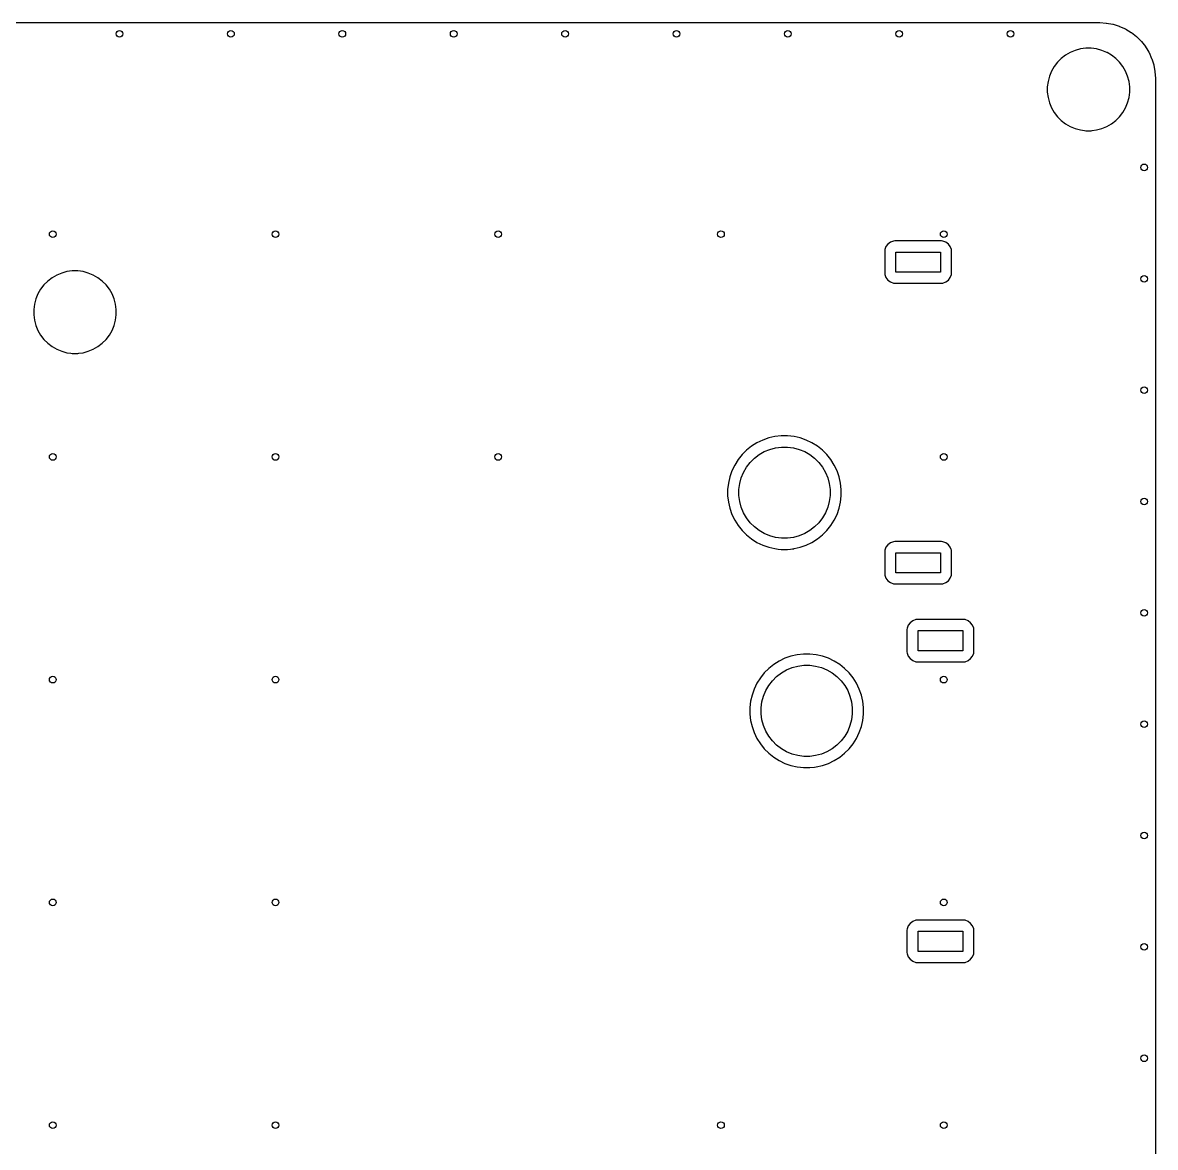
# Model space of a CAD drawing. Extents: x 0.5 to 99.5, y -99.5 to -0.5.
# Drawn here: x 48.6 to 99.5, y -51 to -0.5 of the extents above; entities that cross this region are included whole.
import ezdxf

# ---------------------------------------------------------------- set-up
doc = ezdxf.new("R2010")
doc.units = 0
doc.layers.add('BLACK', color=7, linetype='CONTINUOUS')

msp = doc.modelspace()

# ---------------------------------------------------------------- linework, layer by layer
at = {"layer": 'BLACK', "linetype": 'CONTINUOUS'}
for p, q in [((3.065892, -0.5005), (96.934108, -0.5005)), ((96.934108, -0.5005), (96.996249, -0.5005)), ((96.996249, -0.5005), (97.003736, -0.500726)), ((97.003736, -0.500726), (97.293796, -0.518271)), ((97.293796, -0.518271), (97.308659, -0.520076)), ((97.308659, -0.520076), (97.590798, -0.57178)), ((97.590798, -0.57178), (97.605335, -0.575363)), ((97.605335, -0.575363), (97.879172, -0.660695)), ((97.879172, -0.660695), (97.893163, -0.666)), ((97.893163, -0.666), (98.154743, -0.783727)), ((98.154743, -0.783727), (98.167989, -0.79068)), ((98.167989, -0.79068), (98.413465, -0.939075)), ((98.413465, -0.939075), (98.425776, -0.947573)), ((98.425776, -0.947573), (98.651573, -1.124473)), ((98.651573, -1.124473), (98.662781, -1.134403)), ((98.662781, -1.134403), (98.865596, -1.337218)), ((98.865596, -1.337218), (98.875526, -1.348426)), ((98.875526, -1.348426), (98.995481, -1.501538)), ((98.995481, -1.501538), (99.052422, -1.574217)), ((95.469706, -1.958067), (95.277263, -2.105733)), ((95.679785, -1.836777), (95.469706, -1.958067)), ((95.679794, -1.836773), (95.679785, -1.836777)), ((95.903895, -1.743947), (95.679794, -1.836773)), ((96.138214, -1.681161), (95.903895, -1.743947)), ((96.378711, -1.6495), (96.138214, -1.681161)), ((96.378712, -1.6495), (96.378711, -1.6495)), ((96.621288, -1.6495), (96.378712, -1.6495)), ((96.621289, -1.6495), (96.621288, -1.6495)), ((96.861785, -1.681161), (96.621289, -1.6495)), ((97.096104, -1.743947), (96.861785, -1.681161)), ((97.320205, -1.836773), (97.096104, -1.743947)), ((97.320214, -1.836777), (97.320205, -1.836773)), ((97.334912, -1.845263), (97.320214, -1.836777)), ((97.530289, -1.958064), (97.334912, -1.845263)), ((97.530292, -1.958066), (97.530289, -1.958064)), ((97.530293, -1.958067), (97.530292, -1.958066)), ((97.722736, -2.105733), (97.530293, -1.958067)), ((99.052422, -1.574217), (99.060926, -1.586537)), ((99.060926, -1.586537), (99.118128, -1.681161)), ((99.118128, -1.681161), (99.209316, -1.832004)), ((99.209316, -1.832004), (99.216275, -1.845263)), ((99.216275, -1.845263), (99.333997, -2.106831)), ((94.958067, -2.469706), (94.836777, -2.679785)), ((95.105733, -2.277263), (94.958067, -2.469706)), ((95.105739, -2.277256), (95.105733, -2.277263)), ((95.277256, -2.105739), (95.105739, -2.277256)), ((95.277263, -2.105733), (95.277256, -2.105739)), ((97.722743, -2.105739), (97.722736, -2.105733)), ((97.89426, -2.277256), (97.722743, -2.105739)), ((97.894265, -2.277262), (97.89426, -2.277256)), ((98.041936, -2.469711), (97.894265, -2.277262)), ((98.163224, -2.679788), (98.041936, -2.469711)), ((99.333997, -2.106831), (99.339306, -2.120832)), ((99.339306, -2.120832), (99.424635, -2.394663)), ((99.424635, -2.394663), (99.428219, -2.409201)), ((99.428219, -2.409201), (99.479923, -2.69134)), ((94.743947, -2.903895), (94.681161, -3.138214)), ((94.836773, -2.679794), (94.743947, -2.903895)), ((94.836777, -2.679785), (94.836773, -2.679794)), ((98.256054, -2.9039), (98.163224, -2.679788)), ((98.318838, -3.138211), (98.256054, -2.9039)), ((99.479923, -2.69134), (99.481728, -2.706205)), ((99.481728, -2.706205), (99.499274, -2.996263)), ((99.499274, -2.996263), (99.4995, -3.00375)), ((99.4995, -3.00375), (99.4995, -70.633671)), ((94.681161, -3.138214), (94.6495, -3.378711)), ((94.6495, -3.378711), (94.6495, -3.621288)), ((98.3505, -3.378712), (98.318838, -3.138211)), ((98.3505, -3.621288), (98.3505, -3.378712)), ((94.6495, -3.621288), (94.681161, -3.861785)), ((94.681161, -3.861785), (94.743947, -4.096104)), ((98.256054, -4.0961), (98.318838, -3.861789)), ((98.318838, -3.861789), (98.3505, -3.621288)), ((94.743947, -4.096104), (94.836773, -4.320205)), ((94.836773, -4.320205), (94.836776, -4.320212)), ((94.836776, -4.320212), (94.958064, -4.530289)), ((94.958064, -4.530289), (94.958066, -4.530292)), ((94.958066, -4.530292), (94.958067, -4.530293)), ((94.958067, -4.530293), (95.105733, -4.722736)), ((97.894265, -4.722738), (98.041936, -4.530289)), ((98.041936, -4.530289), (98.163224, -4.320212)), ((98.163224, -4.320212), (98.256054, -4.0961)), ((95.105733, -4.722736), (95.105739, -4.722743)), ((95.105739, -4.722743), (95.277256, -4.89426)), ((95.277256, -4.89426), (95.277262, -4.894265)), ((95.277262, -4.894265), (95.469711, -5.041936)), ((95.469711, -5.041936), (95.679788, -5.163224)), ((97.320212, -5.163224), (97.530289, -5.041936)), ((97.530289, -5.041936), (97.722738, -4.894265)), ((97.722738, -4.894265), (97.894265, -4.722738)), ((95.679788, -5.163224), (95.9039, -5.256054)), ((95.9039, -5.256054), (96.138211, -5.318838)), ((96.138211, -5.318838), (96.318586, -5.342584)), ((96.318586, -5.342584), (96.378711, -5.3505)), ((96.378711, -5.3505), (96.378712, -5.3505)), ((96.378712, -5.3505), (96.621289, -5.3505)), ((96.621289, -5.3505), (96.669388, -5.344167)), ((96.669388, -5.344167), (96.861789, -5.318838)), ((96.861789, -5.318838), (97.0961, -5.256054)), ((97.0961, -5.256054), (97.320212, -5.163224)), ((87.406202, -10.557671), (87.355908, -10.692517)), ((87.406206, -10.557664), (87.406202, -10.557671)), ((87.492452, -10.442455), (87.406206, -10.557664)), ((87.492455, -10.442452), (87.492452, -10.442455)), ((87.607664, -10.356206), (87.492455, -10.442452)), ((87.607671, -10.356202), (87.607664, -10.356206)), ((87.742516, -10.305908), (87.607671, -10.356202)), ((87.802123, -10.299501), (87.742516, -10.305908)), ((87.802129, -10.2995), (87.802123, -10.299501)), ((89.897864, -10.2995), (87.802129, -10.2995)), ((89.897873, -10.2995), (89.897864, -10.2995)), ((89.897881, -10.2995), (89.897873, -10.2995)), ((89.897883, -10.299501), (89.897881, -10.2995)), ((89.957483, -10.305908), (89.897883, -10.299501)), ((90.092328, -10.356202), (89.957482, -10.305908)), ((89.957482, -10.305908), (89.957483, -10.305908)), ((90.092335, -10.356206), (90.092328, -10.356202)), ((90.207544, -10.442452), (90.092335, -10.356206)), ((90.207547, -10.442455), (90.207544, -10.442452)), ((90.293793, -10.557664), (90.207547, -10.442455)), ((90.293795, -10.557668), (90.293793, -10.557664)), ((90.293796, -10.557669), (90.293795, -10.557668)), ((90.344091, -10.692517), (90.293796, -10.557669)), ((87.349501, -10.752123), (87.3495, -10.752135)), ((87.3495, -10.752135), (87.3495, -11.74787)), ((87.355908, -10.692517), (87.349501, -10.752116)), ((87.349501, -10.752116), (87.349501, -10.752123)), ((87.85, -11.7), (87.85, -10.8)), ((87.85, -10.8), (89.85, -10.8)), ((89.85, -10.8), (89.85, -11.7)), ((90.350499, -10.752128), (90.344091, -10.692517)), ((90.3505, -11.747873), (90.350499, -10.752128)), ((50.638214, -11.681166), (50.403895, -11.743952)), ((50.878711, -11.649505), (50.638214, -11.681166)), ((50.878712, -11.649505), (50.878711, -11.649505)), ((51.121288, -11.649505), (50.878712, -11.649505)), ((51.121289, -11.649505), (51.121288, -11.649505)), ((51.361785, -11.681166), (51.121289, -11.649505)), ((51.596104, -11.743952), (51.361785, -11.681166)), ((49.777256, -12.105744), (49.605739, -12.277261)), ((49.777263, -12.105738), (49.777256, -12.105744)), ((49.969706, -11.958072), (49.777263, -12.105738)), ((50.179785, -11.836782), (49.969706, -11.958072)), ((50.179794, -11.836778), (50.179785, -11.836782)), ((50.403895, -11.743952), (50.179794, -11.836778)), ((51.820205, -11.836778), (51.596104, -11.743952)), ((51.820212, -11.836781), (51.820205, -11.836778)), ((52.030289, -11.958069), (51.820212, -11.836781)), ((52.030292, -11.958071), (52.030289, -11.958069)), ((52.030293, -11.958072), (52.030292, -11.958071)), ((52.222736, -12.105738), (52.030293, -11.958072)), ((52.222743, -12.105744), (52.222736, -12.105738)), ((52.39426, -12.277261), (52.222743, -12.105744)), ((87.3495, -11.74787), (87.349501, -11.747876)), ((87.349501, -11.747876), (87.355908, -11.807483)), ((87.355908, -11.807483), (87.406202, -11.942328)), ((87.406202, -11.942328), (87.406206, -11.942335)), ((87.406206, -11.942335), (87.492452, -12.057544)), ((87.492452, -12.057544), (87.492455, -12.057547)), ((87.492455, -12.057547), (87.607664, -12.143793)), ((87.607664, -12.143793), (87.607671, -12.143797)), ((87.607671, -12.143797), (87.742517, -12.194091)), ((87.742517, -12.194091), (87.742516, -12.194091)), ((87.742516, -12.194091), (87.749444, -12.194835)), ((87.749444, -12.194835), (87.802127, -12.2005)), ((87.802127, -12.2005), (89.897872, -12.200499)), ((89.85, -11.7), (87.85, -11.7)), ((89.897872, -12.200499), (89.957483, -12.194091)), ((89.957483, -12.194091), (90.092331, -12.143796)), ((90.092331, -12.143796), (90.207546, -12.057546)), ((90.207546, -12.057546), (90.293796, -11.942331)), ((90.293796, -11.942331), (90.344091, -11.807483)), ((90.344091, -11.807483), (90.3505, -11.747873)), ((49.336773, -12.679799), (49.243947, -12.9039)), ((49.336777, -12.67979), (49.336773, -12.679799)), ((49.458067, -12.469711), (49.336777, -12.67979)), ((49.605733, -12.277268), (49.458067, -12.469711)), ((49.605739, -12.277261), (49.605733, -12.277268)), ((52.394265, -12.277267), (52.39426, -12.277261)), ((52.541936, -12.469716), (52.394265, -12.277267)), ((52.663224, -12.679793), (52.541936, -12.469716)), ((52.756054, -12.903905), (52.663224, -12.679793)), ((49.181161, -13.138219), (49.1495, -13.378716)), ((49.243947, -12.9039), (49.181161, -13.138219)), ((52.818838, -13.138216), (52.756054, -12.903905)), ((52.8505, -13.378717), (52.818838, -13.138216)), ((49.1495, -13.378716), (49.1495, -13.621293)), ((49.1495, -13.621293), (49.181161, -13.86179)), ((52.818838, -13.861794), (52.8505, -13.621293)), ((52.8505, -13.621293), (52.8505, -13.378717)), ((49.181161, -13.86179), (49.243947, -14.096109)), ((49.243947, -14.096109), (49.336773, -14.32021)), ((52.663224, -14.320217), (52.756054, -14.096105)), ((52.756054, -14.096105), (52.818838, -13.861794)), ((49.336773, -14.32021), (49.336776, -14.320217)), ((49.336776, -14.320217), (49.458064, -14.530294)), ((49.458064, -14.530294), (49.458066, -14.530297)), ((49.458066, -14.530297), (49.458067, -14.530298)), ((49.458067, -14.530298), (49.605733, -14.722741)), ((49.605733, -14.722741), (49.605739, -14.722748)), ((49.605739, -14.722748), (49.777256, -14.894265)), ((52.222738, -14.89427), (52.394265, -14.722743)), ((52.394265, -14.722743), (52.541936, -14.530294)), ((52.541936, -14.530294), (52.663224, -14.320217)), ((49.777256, -14.894265), (49.777262, -14.89427)), ((49.777262, -14.89427), (49.969711, -15.041941)), ((49.969711, -15.041941), (50.179788, -15.163229)), ((50.179788, -15.163229), (50.4039, -15.256059)), ((51.5961, -15.256059), (51.820212, -15.163229)), ((51.820212, -15.163229), (52.030289, -15.041941)), ((52.030289, -15.041941), (52.222738, -14.89427)), ((50.4039, -15.256059), (50.638211, -15.318843)), ((50.638211, -15.318843), (50.818586, -15.342589)), ((50.818586, -15.342589), (50.878711, -15.350505)), ((50.878711, -15.350505), (50.878712, -15.350505)), ((50.878712, -15.350505), (51.121289, -15.350505)), ((51.121289, -15.350505), (51.169388, -15.344172)), ((51.169388, -15.344172), (51.361789, -15.318843)), ((51.361789, -15.318843), (51.5961, -15.256059)), ((81.87242, -19.239935), (81.614333, -19.364223)), ((81.872434, -19.239929), (81.87242, -19.239935)), ((82.142806, -19.145321), (81.872434, -19.239929)), ((82.142818, -19.145317), (82.142806, -19.145321)), ((82.422108, -19.081572), (82.142818, -19.145317)), ((82.706762, -19.0495), (82.422108, -19.081572)), ((82.706767, -19.0495), (82.706762, -19.0495)), ((82.993233, -19.0495), (82.706767, -19.0495)), ((82.993237, -19.0495), (82.993233, -19.0495)), ((83.277892, -19.081572), (82.993237, -19.0495)), ((83.557181, -19.145317), (83.277891, -19.081572)), ((83.277891, -19.081572), (83.277892, -19.081572)), ((83.557193, -19.145321), (83.557181, -19.145317)), ((83.827565, -19.239929), (83.557193, -19.145321)), ((83.827579, -19.239935), (83.827565, -19.239929)), ((84.085666, -19.364223), (83.827579, -19.239935)), ((81.147805, -19.695242), (80.945242, -19.897805)), ((81.371774, -19.516633), (81.147805, -19.695242)), ((81.614333, -19.364223), (81.371774, -19.516633)), ((81.711081, -19.895487), (81.943308, -19.761411)), ((81.943308, -19.761411), (82.191049, -19.658793)), ((82.191049, -19.658793), (82.450065, -19.58939)), ((82.450065, -19.58939), (82.715924, -19.554389)), ((82.715924, -19.554389), (82.984076, -19.554389)), ((82.984076, -19.554389), (83.249935, -19.58939)), ((83.249935, -19.58939), (83.508951, -19.658793)), ((83.508951, -19.658793), (83.756692, -19.761411)), ((83.756692, -19.761411), (83.988919, -19.895487)), ((84.085669, -19.364225), (84.085666, -19.364223)), ((84.328227, -19.516634), (84.085669, -19.364225)), ((84.552195, -19.695243), (84.328227, -19.516634)), ((84.754757, -19.897805), (84.552195, -19.695243)), ((80.766633, -20.121774), (80.614223, -20.364333)), ((80.945242, -19.897805), (80.766633, -20.121774)), ((81.145487, -20.461081), (81.308728, -20.248341)), ((81.308728, -20.248341), (81.498341, -20.058728)), ((81.498341, -20.058728), (81.711081, -19.895487)), ((83.988919, -19.895487), (84.201659, -20.058728)), ((84.201659, -20.058728), (84.391272, -20.248341)), ((84.391272, -20.248341), (84.554513, -20.461081)), ((84.933366, -20.121773), (84.754757, -19.897805)), ((85.085775, -20.364331), (84.933366, -20.121773)), ((80.489929, -20.622434), (80.395321, -20.892806)), ((80.489935, -20.62242), (80.489929, -20.622434)), ((80.614223, -20.364333), (80.489935, -20.62242)), ((80.908793, -20.941049), (81.011411, -20.693308)), ((81.011411, -20.693308), (81.145487, -20.461081)), ((84.554513, -20.461081), (84.688589, -20.693308)), ((84.688589, -20.693308), (84.791207, -20.941049)), ((85.210068, -20.622428), (85.085775, -20.364331)), ((85.304682, -20.892818), (85.210068, -20.622428)), ((80.331572, -21.172108), (80.2995, -21.456762)), ((80.395317, -20.892818), (80.331572, -21.172108)), ((80.395321, -20.892806), (80.395317, -20.892818)), ((80.804389, -21.465924), (80.83939, -21.200065)), ((80.83939, -21.200065), (80.908793, -20.941049)), ((84.791207, -20.941049), (84.86061, -21.200065)), ((84.86061, -21.200065), (84.895611, -21.465924)), ((85.368426, -21.172102), (85.304682, -20.892818)), ((85.4005, -21.456767), (85.368426, -21.172102)), ((80.2995, -21.456762), (80.2995, -21.743237)), ((80.2995, -21.743237), (80.331572, -22.027891)), ((80.804389, -21.734076), (80.804389, -21.465924)), ((80.83939, -21.999935), (80.804389, -21.734076)), ((84.895611, -21.734076), (84.86061, -21.999935)), ((84.895611, -21.465924), (84.895611, -21.734076)), ((85.368426, -22.027898), (85.4005, -21.743233)), ((85.4005, -21.743233), (85.4005, -21.456767)), ((80.331572, -22.027891), (80.395317, -22.307181)), ((80.395317, -22.307181), (80.395321, -22.307193)), ((80.395321, -22.307193), (80.489929, -22.577565)), ((80.908793, -22.258951), (80.83939, -21.999935)), ((81.011411, -22.506692), (80.908793, -22.258951)), ((84.791207, -22.258951), (84.688589, -22.506692)), ((84.86061, -21.999935), (84.791207, -22.258951)), ((85.210068, -22.577572), (85.304682, -22.307182)), ((85.304682, -22.307182), (85.368426, -22.027898)), ((80.489929, -22.577565), (80.489935, -22.577579)), ((80.489935, -22.577579), (80.614223, -22.835666)), ((80.614223, -22.835666), (80.614225, -22.835669)), ((80.614225, -22.835669), (80.766634, -23.078227)), ((81.145487, -22.738919), (81.011411, -22.506692)), ((81.308728, -22.951659), (81.145487, -22.738919)), ((84.554513, -22.738919), (84.391272, -22.951659)), ((84.688589, -22.506692), (84.554513, -22.738919)), ((84.933366, -23.078227), (85.085775, -22.835669)), ((85.085775, -22.835669), (85.210068, -22.577572)), ((80.766634, -23.078227), (80.945243, -23.302195)), ((80.945243, -23.302195), (81.147805, -23.504757)), ((81.498341, -23.141272), (81.308728, -22.951659)), ((81.711081, -23.304513), (81.498341, -23.141272)), ((81.943308, -23.438589), (81.711081, -23.304513)), ((83.988919, -23.304513), (83.756692, -23.438589)), ((84.201659, -23.141272), (83.988919, -23.304513)), ((84.391272, -22.951659), (84.201659, -23.141272)), ((84.552195, -23.504757), (84.754757, -23.302195)), ((84.754757, -23.302195), (84.933366, -23.078227)), ((81.147805, -23.504757), (81.371773, -23.683366)), ((81.371773, -23.683366), (81.614331, -23.835775)), ((81.614331, -23.835775), (81.872428, -23.960068)), ((82.191049, -23.541207), (81.943308, -23.438589)), ((82.450065, -23.61061), (82.191049, -23.541207)), ((82.715924, -23.645611), (82.450065, -23.61061)), ((82.984076, -23.645611), (82.715924, -23.645611)), ((83.249935, -23.61061), (82.984076, -23.645611)), ((83.508951, -23.541207), (83.249935, -23.61061)), ((83.756692, -23.438589), (83.508951, -23.541207)), ((83.827572, -23.960068), (84.085669, -23.835775)), ((84.085669, -23.835775), (84.328227, -23.683366)), ((84.328227, -23.683366), (84.552195, -23.504757)), ((87.607664, -23.856206), (87.492455, -23.942452)), ((87.607671, -23.856202), (87.607664, -23.856206)), ((87.742516, -23.805908), (87.607671, -23.856202)), ((87.802123, -23.799501), (87.742516, -23.805908)), ((87.802129, -23.7995), (87.802123, -23.799501)), ((89.897864, -23.7995), (87.802129, -23.7995)), ((89.897873, -23.7995), (89.897864, -23.7995)), ((89.897881, -23.7995), (89.897873, -23.7995)), ((89.897883, -23.799501), (89.897881, -23.7995)), ((89.957483, -23.805908), (89.897883, -23.799501)), ((90.092328, -23.856202), (89.957482, -23.805908)), ((89.957482, -23.805908), (89.957483, -23.805908)), ((90.092335, -23.856206), (90.092328, -23.856202)), ((90.207544, -23.942452), (90.092335, -23.856206)), ((81.872428, -23.960068), (81.872434, -23.96007)), ((81.872434, -23.96007), (82.142806, -24.054678)), ((82.142806, -24.054678), (82.142818, -24.054682)), ((82.142818, -24.054682), (82.422102, -24.118426)), ((82.422102, -24.118426), (82.422105, -24.118426)), ((82.422105, -24.118426), (82.422108, -24.118427)), ((82.422108, -24.118427), (82.422107, -24.118427)), ((82.422107, -24.118427), (82.564434, -24.134463)), ((82.564434, -24.134463), (82.706763, -24.150499)), ((82.706763, -24.150499), (82.706764, -24.1505)), ((82.706764, -24.1505), (82.706767, -24.1505)), ((82.706767, -24.1505), (82.993236, -24.1505)), ((82.993236, -24.150499), (83.116905, -24.136565)), ((82.993236, -24.1505), (82.993236, -24.150499)), ((83.116905, -24.136565), (83.214355, -24.125586)), ((83.214355, -24.125585), (83.266561, -24.119703)), ((83.214355, -24.125586), (83.214355, -24.125585)), ((83.266561, -24.119703), (83.27789, -24.118427)), ((83.27789, -24.118427), (83.277891, -24.118427)), ((83.277891, -24.118427), (83.277892, -24.118426)), ((83.277892, -24.118426), (83.277898, -24.118426)), ((83.277898, -24.118426), (83.557182, -24.054682)), ((83.557182, -24.054682), (83.827572, -23.960068)), ((87.349501, -24.252123), (87.3495, -24.252135)), ((87.3495, -24.252135), (87.3495, -25.24787)), ((87.355908, -24.192517), (87.349501, -24.252116)), ((87.349501, -24.252116), (87.349501, -24.252123)), ((87.406202, -24.057671), (87.355908, -24.192517)), ((87.406206, -24.057664), (87.406202, -24.057671)), ((87.492452, -23.942455), (87.406206, -24.057664)), ((87.492455, -23.942452), (87.492452, -23.942455)), ((87.85, -25.2), (87.85, -24.3)), ((87.85, -24.3), (89.85, -24.3)), ((89.85, -24.3), (89.85, -25.2)), ((90.207547, -23.942455), (90.207544, -23.942452)), ((90.293793, -24.057664), (90.207547, -23.942455)), ((90.293797, -24.057671), (90.293793, -24.057664)), ((90.328419, -24.150499), (90.293797, -24.057671)), ((90.344091, -24.192517), (90.328419, -24.150499)), ((90.350499, -24.252128), (90.344091, -24.192517)), ((90.3505, -25.247873), (90.350499, -24.252128)), ((87.3495, -25.24787), (87.349501, -25.247876)), ((87.349501, -25.247876), (87.355908, -25.307483)), ((87.355908, -25.307483), (87.406202, -25.442328)), ((89.85, -25.2), (87.85, -25.2)), ((90.293796, -25.442331), (90.344091, -25.307483)), ((90.344091, -25.307483), (90.3505, -25.247873)), ((87.406202, -25.442328), (87.406206, -25.442335)), ((87.406206, -25.442335), (87.492452, -25.557544)), ((87.492452, -25.557544), (87.492455, -25.557547)), ((87.492455, -25.557547), (87.607664, -25.643793)), ((87.607664, -25.643793), (87.607671, -25.643797)), ((87.607671, -25.643797), (87.742517, -25.694091)), ((87.742517, -25.694091), (87.742516, -25.694091)), ((87.742516, -25.694091), (87.749444, -25.694835)), ((87.749444, -25.694835), (87.802127, -25.7005)), ((87.802127, -25.7005), (89.897872, -25.700499)), ((89.897872, -25.700499), (89.957483, -25.694091)), ((89.957483, -25.694091), (90.092331, -25.643796)), ((90.092331, -25.643796), (90.207546, -25.557546)), ((90.207546, -25.557546), (90.293796, -25.442331)), ((88.492452, -27.442455), (88.406206, -27.557664)), ((88.492455, -27.442452), (88.492452, -27.442455)), ((88.607664, -27.356206), (88.492455, -27.442452)), ((88.607671, -27.356202), (88.607664, -27.356206)), ((88.742516, -27.305908), (88.607671, -27.356202)), ((88.802123, -27.299501), (88.742516, -27.305908)), ((88.802129, -27.2995), (88.802123, -27.299501)), ((90.897864, -27.2995), (88.802129, -27.2995)), ((90.897873, -27.2995), (90.897864, -27.2995)), ((90.897881, -27.2995), (90.897873, -27.2995)), ((90.897883, -27.299501), (90.897881, -27.2995)), ((90.957483, -27.305908), (90.897883, -27.299501)), ((91.092328, -27.356202), (90.957482, -27.305908)), ((90.957482, -27.305908), (90.957483, -27.305908)), ((91.092335, -27.356206), (91.092328, -27.356202)), ((91.207544, -27.442452), (91.092335, -27.356206)), ((91.207547, -27.442455), (91.207544, -27.442452)), ((91.293793, -27.557664), (91.207547, -27.442455)), ((88.349501, -27.752123), (88.3495, -27.752135)), ((88.3495, -27.752135), (88.3495, -28.74787)), ((88.355908, -27.692517), (88.349501, -27.752116)), ((88.349501, -27.752116), (88.349501, -27.752123)), ((88.406202, -27.557671), (88.355908, -27.692517)), ((88.406206, -27.557664), (88.406202, -27.557671)), ((88.85, -28.7), (88.85, -27.8)), ((88.85, -27.8), (90.85, -27.8)), ((90.85, -27.8), (90.85, -28.7)), ((91.293795, -27.557668), (91.293793, -27.557664)), ((91.293796, -27.557669), (91.293795, -27.557668)), ((91.344091, -27.692517), (91.293796, -27.557669)), ((91.350499, -27.752128), (91.344091, -27.692517)), ((91.3505, -28.747873), (91.350499, -27.752128)), ((83.142806, -28.945321), (82.872434, -29.039929)), ((83.142818, -28.945317), (83.142806, -28.945321)), ((83.422108, -28.881572), (83.142818, -28.945317)), ((83.706762, -28.8495), (83.422108, -28.881572)), ((83.706767, -28.8495), (83.706762, -28.8495)), ((83.993233, -28.8495), (83.706767, -28.8495)), ((83.993237, -28.8495), (83.993233, -28.8495)), ((84.277892, -28.881572), (83.993237, -28.8495)), ((84.557181, -28.945317), (84.277891, -28.881572)), ((84.277891, -28.881572), (84.277892, -28.881572)), ((84.557193, -28.945321), (84.557181, -28.945317)), ((84.827565, -29.039929), (84.557193, -28.945321)), ((88.3495, -28.74787), (88.349501, -28.747876)), ((88.349501, -28.747876), (88.355908, -28.807483)), ((88.355908, -28.807483), (88.406202, -28.942328)), ((88.406202, -28.942328), (88.406206, -28.942335)), ((88.406206, -28.942335), (88.492452, -29.057544)), ((90.85, -28.7), (88.85, -28.7)), ((91.207546, -29.057546), (91.293796, -28.942331)), ((91.293796, -28.942331), (91.344091, -28.807483)), ((91.344091, -28.807483), (91.3505, -28.747873)), ((82.371774, -29.316633), (82.147805, -29.495242)), ((82.614333, -29.164223), (82.371774, -29.316633)), ((82.87242, -29.039935), (82.614333, -29.164223)), ((82.872434, -29.039929), (82.87242, -29.039935)), ((82.943308, -29.561411), (83.191049, -29.458793)), ((83.191049, -29.458793), (83.450065, -29.38939)), ((83.450065, -29.38939), (83.715924, -29.354389)), ((83.715924, -29.354389), (83.984076, -29.354389)), ((83.984076, -29.354389), (84.249935, -29.38939)), ((84.249935, -29.38939), (84.508951, -29.458793)), ((84.508951, -29.458793), (84.756692, -29.561411)), ((84.827579, -29.039935), (84.827565, -29.039929)), ((85.085666, -29.164223), (84.827579, -29.039935)), ((85.085669, -29.164225), (85.085666, -29.164223)), ((85.328227, -29.316634), (85.085669, -29.164225)), ((85.552195, -29.495243), (85.328227, -29.316634)), ((88.492452, -29.057544), (88.492455, -29.057547)), ((88.492455, -29.057547), (88.607664, -29.143793)), ((88.607664, -29.143793), (88.607671, -29.143797)), ((88.607671, -29.143797), (88.742517, -29.194091)), ((88.742517, -29.194091), (88.742516, -29.194091)), ((88.742516, -29.194091), (88.749444, -29.194835)), ((88.749444, -29.194835), (88.802127, -29.2005)), ((88.802127, -29.2005), (90.897872, -29.200499)), ((90.897872, -29.200499), (90.957483, -29.194091)), ((90.957483, -29.194091), (91.092331, -29.143796)), ((91.092331, -29.143796), (91.207546, -29.057546)), ((81.766633, -29.921774), (81.614223, -30.164333)), ((81.945242, -29.697805), (81.766633, -29.921774)), ((82.147805, -29.495242), (81.945242, -29.697805)), ((82.308728, -30.048341), (82.498341, -29.858728)), ((82.498341, -29.858728), (82.711081, -29.695487)), ((82.711081, -29.695487), (82.943308, -29.561411)), ((84.756692, -29.561411), (84.988919, -29.695487)), ((84.988919, -29.695487), (85.201659, -29.858728)), ((85.201659, -29.858728), (85.391272, -30.048341)), ((85.754757, -29.697805), (85.552195, -29.495243)), ((85.933366, -29.921773), (85.754757, -29.697805)), ((86.085775, -30.164331), (85.933366, -29.921773)), ((81.489929, -30.422434), (81.395321, -30.692806)), ((81.489935, -30.42242), (81.489929, -30.422434)), ((81.614223, -30.164333), (81.489935, -30.42242)), ((81.908793, -30.741049), (82.011411, -30.493308)), ((82.011411, -30.493308), (82.145487, -30.261081)), ((82.145487, -30.261081), (82.308728, -30.048341)), ((85.391272, -30.048341), (85.554513, -30.261081)), ((85.554513, -30.261081), (85.688589, -30.493308)), ((85.688589, -30.493308), (85.791207, -30.741049)), ((86.210068, -30.422428), (86.085775, -30.164331)), ((86.304682, -30.692818), (86.210068, -30.422428)), ((81.331572, -30.972108), (81.2995, -31.256762)), ((81.395317, -30.692818), (81.331572, -30.972108)), ((81.395321, -30.692806), (81.395317, -30.692818)), ((81.804389, -31.265924), (81.83939, -31.000065)), ((81.83939, -31.000065), (81.908793, -30.741049)), ((85.791207, -30.741049), (85.86061, -31.000065)), ((85.86061, -31.000065), (85.895611, -31.265924)), ((86.368426, -30.972102), (86.304682, -30.692818)), ((86.4005, -31.256767), (86.368426, -30.972102)), ((81.2995, -31.256762), (81.2995, -31.543237)), ((81.804389, -31.534076), (81.804389, -31.265924)), ((85.895611, -31.265924), (85.895611, -31.534076)), ((86.4005, -31.543233), (86.4005, -31.256767)), ((81.2995, -31.543237), (81.331572, -31.827891)), ((81.331572, -31.827891), (81.395317, -32.107181)), ((81.83939, -31.799935), (81.804389, -31.534076)), ((81.908793, -32.058951), (81.83939, -31.799935)), ((85.86061, -31.799935), (85.791207, -32.058951)), ((85.895611, -31.534076), (85.86061, -31.799935)), ((86.304682, -32.107182), (86.368426, -31.827898)), ((86.368426, -31.827898), (86.4005, -31.543233)), ((81.395317, -32.107181), (81.395321, -32.107193)), ((81.395321, -32.107193), (81.489929, -32.377565)), ((81.489929, -32.377565), (81.489935, -32.377579)), ((81.489935, -32.377579), (81.614223, -32.635666)), ((82.011411, -32.306692), (81.908793, -32.058951)), ((82.145487, -32.538919), (82.011411, -32.306692)), ((82.308728, -32.751659), (82.145487, -32.538919)), ((85.554513, -32.538919), (85.391272, -32.751659)), ((85.688589, -32.306692), (85.554513, -32.538919)), ((85.791207, -32.058951), (85.688589, -32.306692)), ((86.085775, -32.635669), (86.210068, -32.377572)), ((86.210068, -32.377572), (86.304682, -32.107182)), ((81.614223, -32.635666), (81.614225, -32.635669)), ((81.614225, -32.635669), (81.766634, -32.878227)), ((81.766634, -32.878227), (81.945243, -33.102195)), ((82.498341, -32.941272), (82.308728, -32.751659)), ((82.711081, -33.104513), (82.498341, -32.941272)), ((85.201659, -32.941272), (84.988919, -33.104513)), ((85.391272, -32.751659), (85.201659, -32.941272)), ((85.754757, -33.102195), (85.933366, -32.878227)), ((85.933366, -32.878227), (86.085775, -32.635669)), ((81.945243, -33.102195), (82.147805, -33.304757)), ((82.147805, -33.304757), (82.371773, -33.483366)), ((82.371773, -33.483366), (82.614331, -33.635775)), ((82.943308, -33.238589), (82.711081, -33.104513)), ((83.191049, -33.341207), (82.943308, -33.238589)), ((83.450065, -33.41061), (83.191049, -33.341207)), ((83.715924, -33.445611), (83.450065, -33.41061)), ((83.984076, -33.445611), (83.715924, -33.445611)), ((84.249935, -33.41061), (83.984076, -33.445611)), ((84.508951, -33.341207), (84.249935, -33.41061)), ((84.756692, -33.238589), (84.508951, -33.341207)), ((84.988919, -33.104513), (84.756692, -33.238589)), ((85.085669, -33.635775), (85.328227, -33.483366)), ((85.328227, -33.483366), (85.552195, -33.304757)), ((85.552195, -33.304757), (85.754757, -33.102195)), ((82.614331, -33.635775), (82.872428, -33.760068)), ((82.872428, -33.760068), (82.872434, -33.76007)), ((82.872434, -33.76007), (83.142806, -33.854678)), ((83.142806, -33.854678), (83.142818, -33.854682)), ((83.142818, -33.854682), (83.422102, -33.918426)), ((83.422102, -33.918426), (83.422105, -33.918426)), ((83.422105, -33.918426), (83.422108, -33.918427)), ((83.422108, -33.918427), (83.422107, -33.918427)), ((83.422107, -33.918427), (83.564434, -33.934463)), ((83.564434, -33.934463), (83.706763, -33.950499)), ((83.706763, -33.950499), (83.706764, -33.9505)), ((83.706764, -33.9505), (83.706767, -33.9505)), ((83.706767, -33.9505), (83.993236, -33.9505)), ((83.993236, -33.950499), (84.198815, -33.927336)), ((83.993236, -33.9505), (83.993236, -33.950499)), ((84.198815, -33.927336), (84.277891, -33.918427)), ((84.277891, -33.918427), (84.277892, -33.918426)), ((84.277892, -33.918426), (84.277898, -33.918426)), ((84.277898, -33.918426), (84.557182, -33.854682)), ((84.557182, -33.854682), (84.827572, -33.760068)), ((84.827572, -33.760068), (85.085669, -33.635775)), ((88.406202, -41.057671), (88.355908, -41.192517)), ((88.406206, -41.057664), (88.406202, -41.057671)), ((88.492452, -40.942455), (88.406206, -41.057664)), ((88.492455, -40.942452), (88.492452, -40.942455)), ((88.607664, -40.856206), (88.492455, -40.942452)), ((88.607671, -40.856202), (88.607664, -40.856206)), ((88.742516, -40.805908), (88.607671, -40.856202)), ((88.802123, -40.799501), (88.742516, -40.805908)), ((88.802129, -40.7995), (88.802123, -40.799501)), ((90.897864, -40.7995), (88.802129, -40.7995)), ((90.897873, -40.7995), (90.897864, -40.7995)), ((90.897881, -40.7995), (90.897873, -40.7995)), ((90.897883, -40.799501), (90.897881, -40.7995)), ((90.957483, -40.805908), (90.897883, -40.799501)), ((91.092328, -40.856202), (90.957482, -40.805908)), ((90.957482, -40.805908), (90.957483, -40.805908)), ((91.092335, -40.856206), (91.092328, -40.856202)), ((91.207544, -40.942452), (91.092335, -40.856206)), ((91.207547, -40.942455), (91.207544, -40.942452)), ((91.293793, -41.057664), (91.207547, -40.942455)), ((91.293795, -41.057668), (91.293793, -41.057664)), ((91.293796, -41.057669), (91.293795, -41.057668)), ((91.344091, -41.192517), (91.293796, -41.057669)), ((88.349501, -41.252123), (88.3495, -41.252135)), ((88.3495, -41.252135), (88.3495, -42.24787)), ((88.355908, -41.192517), (88.349501, -41.252116)), ((88.349501, -41.252116), (88.349501, -41.252123)), ((88.85, -42.2), (88.85, -41.3)), ((88.85, -41.3), (90.85, -41.3)), ((90.85, -41.3), (90.85, -42.2)), ((91.350499, -41.252128), (91.344091, -41.192517)), ((91.3505, -42.247873), (91.350499, -41.252128)), ((90.85, -42.2), (88.85, -42.2)), ((88.3495, -42.24787), (88.349501, -42.247876)), ((88.349501, -42.247876), (88.355908, -42.307483)), ((88.355908, -42.307483), (88.406202, -42.442328)), ((88.406202, -42.442328), (88.406206, -42.442335)), ((88.406206, -42.442335), (88.492452, -42.557544)), ((88.492452, -42.557544), (88.492455, -42.557547)), ((88.492455, -42.557547), (88.607664, -42.643793)), ((88.607664, -42.643793), (88.607671, -42.643797)), ((88.607671, -42.643797), (88.742517, -42.694091)), ((88.742517, -42.694091), (88.742516, -42.694091)), ((88.742516, -42.694091), (88.749444, -42.694835)), ((88.749444, -42.694835), (88.802127, -42.7005)), ((88.802127, -42.7005), (90.897872, -42.700499)), ((90.897872, -42.700499), (90.957483, -42.694091)), ((90.957483, -42.694091), (91.092331, -42.643796)), ((91.092331, -42.643796), (91.207546, -42.557546)), ((91.207546, -42.557546), (91.293796, -42.442331)), ((91.293796, -42.442331), (91.344091, -42.307483)), ((91.344091, -42.307483), (91.3505, -42.247873))]:
    msp.add_line(p, q, dxfattribs=at)
at = {"layer": 'BLACK'}
for centre in [(53, -1), (58, -1), (63, -1), (68, -1), (73, -1), (78, -1), (83, -1), (88, -1), (93, -1), (99, -7), (50, -10), (60, -10), (70, -10), (80, -10), (90, -10), (99, -12), (99, -17), (50, -20), (60, -20), (70, -20), (90, -20), (99, -22), (99, -27), (50, -30), (60, -30), (90, -30), (99, -32), (99, -37), (50, -40), (60, -40), (90, -40), (99, -42), (99, -47), (50, -50), (60, -50), (80, -50), (90, -50)]:
    msp.add_circle(centre, 0.15, dxfattribs=at)

doc.saveas('drawing.dxf')
